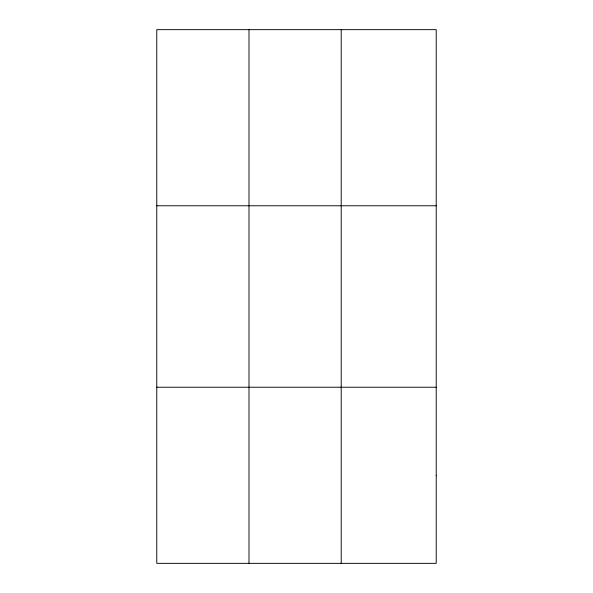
<?xml version="1.0" encoding="UTF-8"?>
<svg xmlns="http://www.w3.org/2000/svg" width="593" height="593" viewBox="0 0 593 593"><rect width="100%" height="100%" fill="white"/><g stroke="black" fill="none" stroke-linecap="round" stroke-linejoin="round"><path stroke-width="0.89" d="M248.993 563.35L248.993 29.65M341.212 563.35L341.212 29.65M156.774 205.771L436.226 205.771M156.774 387.229L436.226 387.229M436.226 475.29L436.226 563.35L156.774 563.35L156.774 29.65L436.226 29.65L436.226 475.29"/></g></svg>
